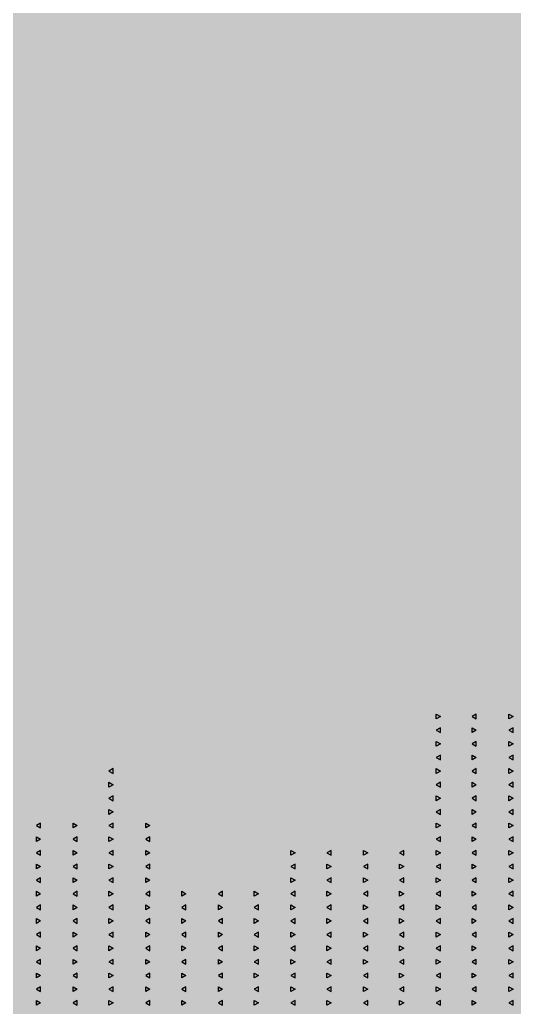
# Model space of a CAD drawing. Header units: metres. Extents: x 6 to 601, y -20 to 118.
# Drawn here: x 53.069 to 53.681, y 80.784 to 82.006 of the extents above; entities that cross this region are included whole.
import ezdxf

# ---------------------------------------------------------------- set-up
doc = ezdxf.new("R2010")
doc.units = ezdxf.units.M
doc.header["$MEASUREMENT"] = 0

msp = doc.modelspace()

# ---------------------------------------------------------------- hatches: boundary and pattern name
at = {"lineweight": 0, "true_color": 0xcd6928, "transparency": 33554534}
h = msp.add_hatch(color=32, dxfattribs=at)
h.dxf.hatch_style = 1
h.paths.add_polyline_path([(55.2158, 84.0763), (53.2968, 84.0763, 0.143152), (52.2628, 81.1977), (52.2628, 78.4762), (55.2158, 78.4757)])

# ---------------------------------------------------------------- linework, layer by layer
for points in [[(51.9628, 79.0757), (51.9628, 81.4963, -0.234388), (54.442, 86.1661), (54.3837, 86.2474, 0.234515), (51.8628, 81.4963), (51.8628, 79.0757)], [(52.2628, 81.1977), (52.2628, 78.4763), (52.1628, 78.4763), (52.1628, 79.0757), (52.1628, 81.1963, -0.221146), (54.3829, 85.3163), (54.4428, 85.2362, 0.220805), (52.2628, 81.1963)]]:
    msp.add_lwpolyline(points, format="xyb")
for points in [[(53.5842, 81.1408), (53.5842, 81.1468), (53.5894, 81.1438), (53.5842, 81.1408)], [(53.6338, 81.1408), (53.6338, 81.1468), (53.6286, 81.1438), (53.6338, 81.1408)], [(53.6741, 81.1408), (53.6741, 81.1468), (53.6793, 81.1438), (53.6741, 81.1408)], [(53.5894, 81.124), (53.5894, 81.13), (53.5842, 81.127), (53.5894, 81.124)], [(53.6286, 81.124), (53.6286, 81.13), (53.6338, 81.127), (53.6286, 81.124)], [(53.6793, 81.124), (53.6793, 81.13), (53.6741, 81.127), (53.6793, 81.124)], [(53.5842, 81.1071), (53.5842, 81.1131), (53.5894, 81.1101), (53.5842, 81.1071)], [(53.6338, 81.1071), (53.6338, 81.1131), (53.6286, 81.1101), (53.6338, 81.1071)], [(53.6741, 81.1071), (53.6741, 81.1131), (53.6793, 81.1101), (53.6741, 81.1071)], [(53.5894, 81.0902), (53.5894, 81.0962), (53.5842, 81.0932), (53.5894, 81.0902)], [(53.6286, 81.0902), (53.6286, 81.0962), (53.6338, 81.0932), (53.6286, 81.0902)], [(53.6793, 81.0902), (53.6793, 81.0962), (53.6741, 81.0932), (53.6793, 81.0902)], [(53.1847, 81.0734), (53.1847, 81.0794), (53.1795, 81.0764), (53.1847, 81.0734)], [(53.5842, 81.0734), (53.5842, 81.0794), (53.5894, 81.0764), (53.5842, 81.0734)], [(53.6338, 81.0734), (53.6338, 81.0794), (53.6286, 81.0764), (53.6338, 81.0734)], [(53.6741, 81.0734), (53.6741, 81.0794), (53.6793, 81.0764), (53.6741, 81.0734)], [(53.1795, 81.0565), (53.1795, 81.0625), (53.1847, 81.0595), (53.1795, 81.0565)], [(53.5894, 81.0565), (53.5894, 81.0625), (53.5842, 81.0595), (53.5894, 81.0565)], [(53.6286, 81.0565), (53.6286, 81.0625), (53.6338, 81.0595), (53.6286, 81.0565)], [(53.6793, 81.0565), (53.6793, 81.0625), (53.6741, 81.0595), (53.6793, 81.0565)], [(53.1847, 81.0397), (53.1847, 81.0457), (53.1795, 81.0427), (53.1847, 81.0397)], [(53.5842, 81.0397), (53.5842, 81.0457), (53.5894, 81.0427), (53.5842, 81.0397)], [(53.6338, 81.0397), (53.6338, 81.0457), (53.6286, 81.0427), (53.6338, 81.0397)], [(53.6741, 81.0397), (53.6741, 81.0457), (53.6793, 81.0427), (53.6741, 81.0397)], [(53.1795, 81.0228), (53.1795, 81.0288), (53.1847, 81.0258), (53.1795, 81.0228)], [(53.5894, 81.0228), (53.5894, 81.0288), (53.5842, 81.0258), (53.5894, 81.0228)], [(53.6286, 81.0228), (53.6286, 81.0288), (53.6338, 81.0258), (53.6286, 81.0228)], [(53.6793, 81.0228), (53.6793, 81.0288), (53.6741, 81.0258), (53.6793, 81.0228)], [(53.0949, 81.006), (53.0949, 81.012), (53.0897, 81.009), (53.0949, 81.006)], [(53.1352, 81.006), (53.1352, 81.012), (53.1403, 81.009), (53.1352, 81.006)], [(53.1847, 81.006), (53.1847, 81.012), (53.1795, 81.009), (53.1847, 81.006)], [(53.225, 81.006), (53.225, 81.012), (53.2302, 81.009), (53.225, 81.006)], [(53.5842, 81.006), (53.5842, 81.012), (53.5894, 81.009), (53.5842, 81.006)], [(53.6338, 81.006), (53.6338, 81.012), (53.6286, 81.009), (53.6338, 81.006)], [(53.6741, 81.006), (53.6741, 81.012), (53.6793, 81.009), (53.6741, 81.006)], [(53.0897, 80.9891), (53.0897, 80.9951), (53.0949, 80.9921), (53.0897, 80.9891)], [(53.1403, 80.9891), (53.1403, 80.9951), (53.1352, 80.9921), (53.1403, 80.9891)], [(53.1795, 80.9891), (53.1795, 80.9951), (53.1847, 80.9921), (53.1795, 80.9891)], [(53.2302, 80.9891), (53.2302, 80.9951), (53.225, 80.9921), (53.2302, 80.9891)], [(53.5894, 80.9891), (53.5894, 80.9951), (53.5842, 80.9921), (53.5894, 80.9891)], [(53.6286, 80.9891), (53.6286, 80.9951), (53.6338, 80.9921), (53.6286, 80.9891)], [(53.6793, 80.9891), (53.6793, 80.9951), (53.6741, 80.9921), (53.6793, 80.9891)], [(53.0949, 80.9722), (53.0949, 80.9782), (53.0897, 80.9752), (53.0949, 80.9722)], [(53.1352, 80.9722), (53.1352, 80.9782), (53.1403, 80.9752), (53.1352, 80.9722)], [(53.1847, 80.9722), (53.1847, 80.9782), (53.1795, 80.9752), (53.1847, 80.9722)], [(53.225, 80.9722), (53.225, 80.9782), (53.2302, 80.9752), (53.225, 80.9722)], [(53.4046, 80.9722), (53.4046, 80.9782), (53.4098, 80.9752), (53.4046, 80.9722)], [(53.4542, 80.9722), (53.4542, 80.9782), (53.449, 80.9752), (53.4542, 80.9722)], [(53.4944, 80.9722), (53.4944, 80.9782), (53.4996, 80.9752), (53.4944, 80.9722)], [(53.544, 80.9722), (53.544, 80.9782), (53.5388, 80.9752), (53.544, 80.9722)], [(53.5842, 80.9722), (53.5842, 80.9782), (53.5894, 80.9752), (53.5842, 80.9722)], [(53.6338, 80.9722), (53.6338, 80.9782), (53.6286, 80.9752), (53.6338, 80.9722)], [(53.6741, 80.9722), (53.6741, 80.9782), (53.6793, 80.9752), (53.6741, 80.9722)], [(53.0897, 80.9554), (53.0897, 80.9614), (53.0949, 80.9584), (53.0897, 80.9554)], [(53.1403, 80.9554), (53.1403, 80.9614), (53.1352, 80.9584), (53.1403, 80.9554)], [(53.1795, 80.9554), (53.1795, 80.9614), (53.1847, 80.9584), (53.1795, 80.9554)], [(53.2302, 80.9554), (53.2302, 80.9614), (53.225, 80.9584), (53.2302, 80.9554)], [(53.4098, 80.9554), (53.4098, 80.9614), (53.4046, 80.9584), (53.4098, 80.9554)], [(53.449, 80.9554), (53.449, 80.9614), (53.4542, 80.9584), (53.449, 80.9554)], [(53.4996, 80.9554), (53.4996, 80.9614), (53.4944, 80.9584), (53.4996, 80.9554)], [(53.5388, 80.9554), (53.5388, 80.9614), (53.544, 80.9584), (53.5388, 80.9554)], [(53.5894, 80.9554), (53.5894, 80.9614), (53.5842, 80.9584), (53.5894, 80.9554)], [(53.6286, 80.9554), (53.6286, 80.9614), (53.6338, 80.9584), (53.6286, 80.9554)], [(53.6793, 80.9554), (53.6793, 80.9614), (53.6741, 80.9584), (53.6793, 80.9554)], [(53.0949, 80.9385), (53.0949, 80.9445), (53.0897, 80.9415), (53.0949, 80.9385)], [(53.1352, 80.9385), (53.1352, 80.9445), (53.1403, 80.9415), (53.1352, 80.9385)], [(53.1847, 80.9385), (53.1847, 80.9445), (53.1795, 80.9415), (53.1847, 80.9385)], [(53.225, 80.9385), (53.225, 80.9445), (53.2302, 80.9415), (53.225, 80.9385)], [(53.4046, 80.9385), (53.4046, 80.9445), (53.4098, 80.9415), (53.4046, 80.9385)], [(53.4542, 80.9385), (53.4542, 80.9445), (53.449, 80.9415), (53.4542, 80.9385)], [(53.4944, 80.9385), (53.4944, 80.9445), (53.4996, 80.9415), (53.4944, 80.9385)], [(53.544, 80.9385), (53.544, 80.9445), (53.5388, 80.9415), (53.544, 80.9385)], [(53.5842, 80.9385), (53.5842, 80.9445), (53.5894, 80.9415), (53.5842, 80.9385)], [(53.6338, 80.9385), (53.6338, 80.9445), (53.6286, 80.9415), (53.6338, 80.9385)], [(53.6741, 80.9385), (53.6741, 80.9445), (53.6793, 80.9415), (53.6741, 80.9385)], [(53.0897, 80.9217), (53.0897, 80.9277), (53.0949, 80.9247), (53.0897, 80.9217)], [(53.1403, 80.9217), (53.1403, 80.9277), (53.1352, 80.9247), (53.1403, 80.9217)], [(53.1795, 80.9217), (53.1795, 80.9277), (53.1847, 80.9247), (53.1795, 80.9217)], [(53.2302, 80.9217), (53.2302, 80.9277), (53.225, 80.9247), (53.2302, 80.9217)], [(53.2694, 80.9217), (53.2694, 80.9277), (53.2745, 80.9247), (53.2694, 80.9217)], [(53.32, 80.9217), (53.32, 80.9277), (53.3148, 80.9247), (53.32, 80.9217)], [(53.3592, 80.9217), (53.3592, 80.9277), (53.3644, 80.9247), (53.3592, 80.9217)], [(53.4098, 80.9217), (53.4098, 80.9277), (53.4046, 80.9247), (53.4098, 80.9217)], [(53.449, 80.9217), (53.449, 80.9277), (53.4542, 80.9247), (53.449, 80.9217)], [(53.4996, 80.9217), (53.4996, 80.9277), (53.4944, 80.9247), (53.4996, 80.9217)], [(53.5388, 80.9217), (53.5388, 80.9277), (53.544, 80.9247), (53.5388, 80.9217)], [(53.5894, 80.9217), (53.5894, 80.9277), (53.5842, 80.9247), (53.5894, 80.9217)], [(53.6286, 80.9217), (53.6286, 80.9277), (53.6338, 80.9247), (53.6286, 80.9217)], [(53.6793, 80.9217), (53.6793, 80.9277), (53.6741, 80.9247), (53.6793, 80.9217)], [(53.0949, 80.9048), (53.0949, 80.9108), (53.0897, 80.9078), (53.0949, 80.9048)], [(53.1352, 80.9048), (53.1352, 80.9108), (53.1403, 80.9078), (53.1352, 80.9048)], [(53.1847, 80.9048), (53.1847, 80.9108), (53.1795, 80.9078), (53.1847, 80.9048)], [(53.225, 80.9048), (53.225, 80.9108), (53.2302, 80.9078), (53.225, 80.9048)], [(53.2745, 80.9048), (53.2745, 80.9108), (53.2694, 80.9078), (53.2745, 80.9048)], [(53.3148, 80.9048), (53.3148, 80.9108), (53.32, 80.9078), (53.3148, 80.9048)], [(53.3644, 80.9048), (53.3644, 80.9108), (53.3592, 80.9078), (53.3644, 80.9048)], [(53.4046, 80.9048), (53.4046, 80.9108), (53.4098, 80.9078), (53.4046, 80.9048)], [(53.4542, 80.9048), (53.4542, 80.9108), (53.449, 80.9078), (53.4542, 80.9048)], [(53.4944, 80.9048), (53.4944, 80.9108), (53.4996, 80.9078), (53.4944, 80.9048)], [(53.544, 80.9048), (53.544, 80.9108), (53.5388, 80.9078), (53.544, 80.9048)], [(53.5842, 80.9048), (53.5842, 80.9108), (53.5894, 80.9078), (53.5842, 80.9048)], [(53.6338, 80.9048), (53.6338, 80.9108), (53.6286, 80.9078), (53.6338, 80.9048)], [(53.6741, 80.9048), (53.6741, 80.9108), (53.6793, 80.9078), (53.6741, 80.9048)], [(53.0897, 80.888), (53.0897, 80.894), (53.0949, 80.891), (53.0897, 80.888)], [(53.1403, 80.888), (53.1403, 80.894), (53.1352, 80.891), (53.1403, 80.888)], [(53.1795, 80.888), (53.1795, 80.894), (53.1847, 80.891), (53.1795, 80.888)], [(53.2302, 80.888), (53.2302, 80.894), (53.225, 80.891), (53.2302, 80.888)], [(53.2694, 80.888), (53.2694, 80.894), (53.2745, 80.891), (53.2694, 80.888)], [(53.32, 80.888), (53.32, 80.894), (53.3148, 80.891), (53.32, 80.888)], [(53.3592, 80.888), (53.3592, 80.894), (53.3644, 80.891), (53.3592, 80.888)], [(53.4098, 80.888), (53.4098, 80.894), (53.4046, 80.891), (53.4098, 80.888)], [(53.449, 80.888), (53.449, 80.894), (53.4542, 80.891), (53.449, 80.888)], [(53.4996, 80.888), (53.4996, 80.894), (53.4944, 80.891), (53.4996, 80.888)], [(53.5388, 80.888), (53.5388, 80.894), (53.544, 80.891), (53.5388, 80.888)], [(53.5894, 80.888), (53.5894, 80.894), (53.5842, 80.891), (53.5894, 80.888)], [(53.6286, 80.888), (53.6286, 80.894), (53.6338, 80.891), (53.6286, 80.888)], [(53.6793, 80.888), (53.6793, 80.894), (53.6741, 80.891), (53.6793, 80.888)], [(53.0949, 80.8711), (53.0949, 80.8771), (53.0897, 80.8741), (53.0949, 80.8711)], [(53.1352, 80.8711), (53.1352, 80.8771), (53.1403, 80.8741), (53.1352, 80.8711)], [(53.1847, 80.8711), (53.1847, 80.8771), (53.1795, 80.8741), (53.1847, 80.8711)], [(53.225, 80.8711), (53.225, 80.8771), (53.2302, 80.8741), (53.225, 80.8711)], [(53.2745, 80.8711), (53.2745, 80.8771), (53.2694, 80.8741), (53.2745, 80.8711)], [(53.3148, 80.8711), (53.3148, 80.8771), (53.32, 80.8741), (53.3148, 80.8711)], [(53.3644, 80.8711), (53.3644, 80.8771), (53.3592, 80.8741), (53.3644, 80.8711)], [(53.4046, 80.8711), (53.4046, 80.8771), (53.4098, 80.8741), (53.4046, 80.8711)], [(53.4542, 80.8711), (53.4542, 80.8771), (53.449, 80.8741), (53.4542, 80.8711)], [(53.4944, 80.8711), (53.4944, 80.8771), (53.4996, 80.8741), (53.4944, 80.8711)], [(53.544, 80.8711), (53.544, 80.8771), (53.5388, 80.8741), (53.544, 80.8711)], [(53.5842, 80.8711), (53.5842, 80.8771), (53.5894, 80.8741), (53.5842, 80.8711)], [(53.6338, 80.8711), (53.6338, 80.8771), (53.6286, 80.8741), (53.6338, 80.8711)], [(53.6741, 80.8711), (53.6741, 80.8771), (53.6793, 80.8741), (53.6741, 80.8711)], [(53.0897, 80.8542), (53.0897, 80.8602), (53.0949, 80.8572), (53.0897, 80.8542)], [(53.1403, 80.8542), (53.1403, 80.8602), (53.1352, 80.8572), (53.1403, 80.8542)], [(53.1795, 80.8542), (53.1795, 80.8602), (53.1847, 80.8572), (53.1795, 80.8542)], [(53.2302, 80.8542), (53.2302, 80.8602), (53.225, 80.8572), (53.2302, 80.8542)], [(53.2694, 80.8542), (53.2694, 80.8602), (53.2745, 80.8572), (53.2694, 80.8542)], [(53.32, 80.8542), (53.32, 80.8602), (53.3148, 80.8572), (53.32, 80.8542)], [(53.3592, 80.8542), (53.3592, 80.8602), (53.3644, 80.8572), (53.3592, 80.8542)], [(53.4098, 80.8542), (53.4098, 80.8602), (53.4046, 80.8572), (53.4098, 80.8542)], [(53.449, 80.8542), (53.449, 80.8602), (53.4542, 80.8572), (53.449, 80.8542)], [(53.4996, 80.8542), (53.4996, 80.8602), (53.4944, 80.8572), (53.4996, 80.8542)], [(53.5388, 80.8542), (53.5388, 80.8602), (53.544, 80.8572), (53.5388, 80.8542)], [(53.5894, 80.8542), (53.5894, 80.8602), (53.5842, 80.8572), (53.5894, 80.8542)], [(53.6286, 80.8542), (53.6286, 80.8602), (53.6338, 80.8572), (53.6286, 80.8542)], [(53.6793, 80.8542), (53.6793, 80.8602), (53.6741, 80.8572), (53.6793, 80.8542)], [(53.0949, 80.8374), (53.0949, 80.8434), (53.0897, 80.8404), (53.0949, 80.8374)], [(53.1352, 80.8374), (53.1352, 80.8434), (53.1403, 80.8404), (53.1352, 80.8374)], [(53.1847, 80.8374), (53.1847, 80.8434), (53.1795, 80.8404), (53.1847, 80.8374)], [(53.225, 80.8374), (53.225, 80.8434), (53.2302, 80.8404), (53.225, 80.8374)], [(53.2745, 80.8374), (53.2745, 80.8434), (53.2694, 80.8404), (53.2745, 80.8374)], [(53.3148, 80.8374), (53.3148, 80.8434), (53.32, 80.8404), (53.3148, 80.8374)], [(53.3644, 80.8374), (53.3644, 80.8434), (53.3592, 80.8404), (53.3644, 80.8374)], [(53.4046, 80.8374), (53.4046, 80.8434), (53.4098, 80.8404), (53.4046, 80.8374)], [(53.4542, 80.8374), (53.4542, 80.8434), (53.449, 80.8404), (53.4542, 80.8374)], [(53.4944, 80.8374), (53.4944, 80.8434), (53.4996, 80.8404), (53.4944, 80.8374)], [(53.544, 80.8374), (53.544, 80.8434), (53.5388, 80.8404), (53.544, 80.8374)], [(53.5842, 80.8374), (53.5842, 80.8434), (53.5894, 80.8404), (53.5842, 80.8374)], [(53.6338, 80.8374), (53.6338, 80.8434), (53.6286, 80.8404), (53.6338, 80.8374)], [(53.6741, 80.8374), (53.6741, 80.8434), (53.6793, 80.8404), (53.6741, 80.8374)], [(53.0897, 80.8205), (53.0897, 80.8265), (53.0949, 80.8235), (53.0897, 80.8205)], [(53.1403, 80.8205), (53.1403, 80.8265), (53.1352, 80.8235), (53.1403, 80.8205)], [(53.1795, 80.8205), (53.1795, 80.8265), (53.1847, 80.8235), (53.1795, 80.8205)], [(53.2302, 80.8205), (53.2302, 80.8265), (53.225, 80.8235), (53.2302, 80.8205)], [(53.2694, 80.8205), (53.2694, 80.8265), (53.2745, 80.8235), (53.2694, 80.8205)], [(53.32, 80.8205), (53.32, 80.8265), (53.3148, 80.8235), (53.32, 80.8205)], [(53.3592, 80.8205), (53.3592, 80.8265), (53.3644, 80.8235), (53.3592, 80.8205)], [(53.4098, 80.8205), (53.4098, 80.8265), (53.4046, 80.8235), (53.4098, 80.8205)], [(53.449, 80.8205), (53.449, 80.8265), (53.4542, 80.8235), (53.449, 80.8205)], [(53.4996, 80.8205), (53.4996, 80.8265), (53.4944, 80.8235), (53.4996, 80.8205)], [(53.5388, 80.8205), (53.5388, 80.8265), (53.544, 80.8235), (53.5388, 80.8205)], [(53.5894, 80.8205), (53.5894, 80.8265), (53.5842, 80.8235), (53.5894, 80.8205)], [(53.6286, 80.8205), (53.6286, 80.8265), (53.6338, 80.8235), (53.6286, 80.8205)], [(53.6793, 80.8205), (53.6793, 80.8265), (53.6741, 80.8235), (53.6793, 80.8205)], [(53.0949, 80.8037), (53.0949, 80.8097), (53.0897, 80.8067), (53.0949, 80.8037)], [(53.1352, 80.8037), (53.1352, 80.8097), (53.1403, 80.8067), (53.1352, 80.8037)], [(53.1847, 80.8037), (53.1847, 80.8097), (53.1795, 80.8067), (53.1847, 80.8037)], [(53.225, 80.8037), (53.225, 80.8097), (53.2302, 80.8067), (53.225, 80.8037)], [(53.2745, 80.8037), (53.2745, 80.8097), (53.2694, 80.8067), (53.2745, 80.8037)], [(53.3148, 80.8037), (53.3148, 80.8097), (53.32, 80.8067), (53.3148, 80.8037)], [(53.3644, 80.8037), (53.3644, 80.8097), (53.3592, 80.8067), (53.3644, 80.8037)], [(53.4046, 80.8037), (53.4046, 80.8097), (53.4098, 80.8067), (53.4046, 80.8037)], [(53.4542, 80.8037), (53.4542, 80.8097), (53.449, 80.8067), (53.4542, 80.8037)], [(53.4944, 80.8037), (53.4944, 80.8097), (53.4996, 80.8067), (53.4944, 80.8037)], [(53.544, 80.8037), (53.544, 80.8097), (53.5388, 80.8067), (53.544, 80.8037)], [(53.5842, 80.8037), (53.5842, 80.8097), (53.5894, 80.8067), (53.5842, 80.8037)], [(53.6338, 80.8037), (53.6338, 80.8097), (53.6286, 80.8067), (53.6338, 80.8037)], [(53.6741, 80.8037), (53.6741, 80.8097), (53.6793, 80.8067), (53.6741, 80.8037)], [(53.0897, 80.7868), (53.0897, 80.7928), (53.0949, 80.7898), (53.0897, 80.7868)], [(53.1403, 80.7868), (53.1403, 80.7928), (53.1352, 80.7898), (53.1403, 80.7868)], [(53.1795, 80.7868), (53.1795, 80.7928), (53.1847, 80.7898), (53.1795, 80.7868)], [(53.2302, 80.7868), (53.2302, 80.7928), (53.225, 80.7898), (53.2302, 80.7868)], [(53.2694, 80.7868), (53.2694, 80.7928), (53.2745, 80.7898), (53.2694, 80.7868)], [(53.32, 80.7868), (53.32, 80.7928), (53.3148, 80.7898), (53.32, 80.7868)], [(53.3592, 80.7868), (53.3592, 80.7928), (53.3644, 80.7898), (53.3592, 80.7868)], [(53.4098, 80.7868), (53.4098, 80.7928), (53.4046, 80.7898), (53.4098, 80.7868)], [(53.449, 80.7868), (53.449, 80.7928), (53.4542, 80.7898), (53.449, 80.7868)], [(53.4996, 80.7868), (53.4996, 80.7928), (53.4944, 80.7898), (53.4996, 80.7868)], [(53.5388, 80.7868), (53.5388, 80.7928), (53.544, 80.7898), (53.5388, 80.7868)], [(53.5894, 80.7868), (53.5894, 80.7928), (53.5842, 80.7898), (53.5894, 80.7868)], [(53.6286, 80.7868), (53.6286, 80.7928), (53.6338, 80.7898), (53.6286, 80.7868)], [(53.6793, 80.7868), (53.6793, 80.7928), (53.6741, 80.7898), (53.6793, 80.7868)]]:
    msp.add_lwpolyline(points)

doc.saveas('drawing.dxf')
